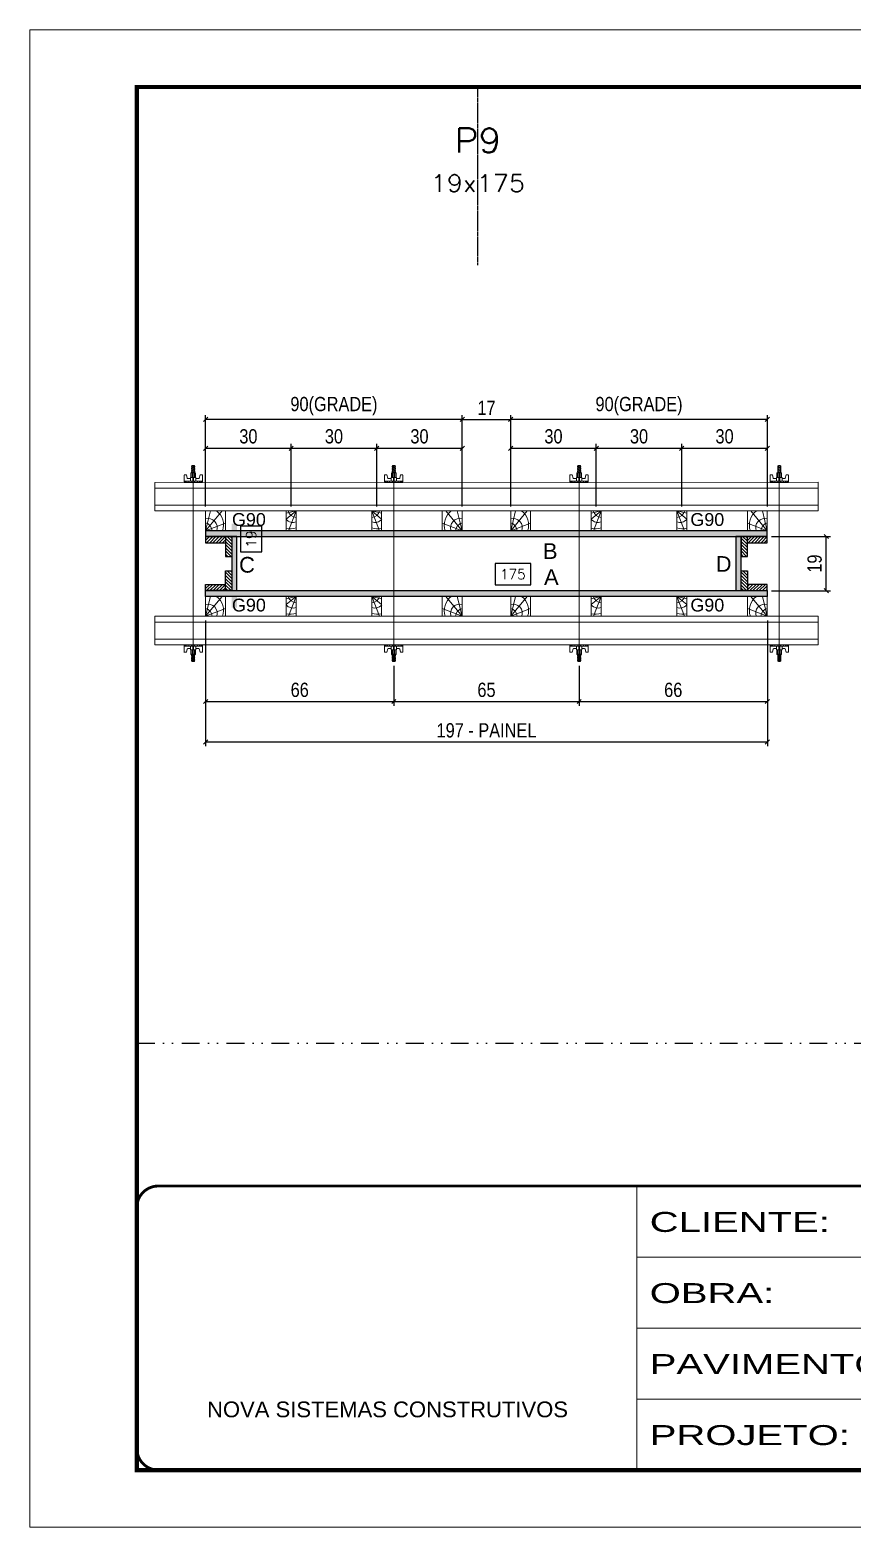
# Model space of a CAD drawing. Extents: x 14400 to 27878, y -21631 to 6985.
# Drawn here: x 19182 to 19759, y 3638 to 4688 of the extents above; entities that cross this region are included whole.
import ezdxf
from ezdxf.enums import TextEntityAlignment as Align

# ---------------------------------------------------------------- set-up
doc = ezdxf.new("R2010")
doc.units = 0
for name, pattern in [('CONTINUO', [0]), ('DASHED', [0.75, 0.5, -0.25]), ('DIVIDE2', [0.625, 0.25, -0.125, 0, -0.125, 0, -0.125]), ('HIDDEN', [0.375, 0.25, -0.125])]:
    doc.linetypes.add(name, pattern=pattern)
for name, color, linetype in [('CHAPA', 1, 'Continuous'), ('COTA', 241, 'Continuous'), ('MEIO_PONT', 93, 'Continuous'), ('Nível', 160, 'Continuous'), ('SARRAFO', 251, 'Continuous'), ('Texto de Titulo', 7, 'Continuous'), ('Texto Qtd Sarr', 242, 'Continuous'), ('TEXTO_GERAL', 7, 'Continuous')]:
    doc.layers.add(name, color=color, linetype=linetype)
for name, color, linetype, lineweight in [('Folhas', 255, 'Continuous', 9), ('Hachura', 251, 'Continuous', 9), ('Madeira', 126, 'Continuous', 18), ('Perfil Metálico', 224, 'Continuous', 18), ('SARRAFO DE PRESSAO', 251, 'DASHED', 9), ('Texto Seção', 7, 'Continuous', 15)]:
    doc.layers.add(name, color=color, linetype=linetype, lineweight=lineweight)
doc.styles.add('ARIAL', font='arial.ttf')
doc.styles.add('COTA TECNICA 2X', font='techl___.ttf', dxfattribs={"height": 10})
doc.styles.add('ROMANS', font='romans.shx')
doc.styles.add('SANSSERIF', font='sas_____.pfb')
doc.styles.add('Tecnologia', font='')
doc.styles.get('Tecnologia').set_extended_font_data('Forgotten Futurist')
doc.dimstyles.new('SECAO PILAR', dxfattribs={"dimtxt": 10, "dimasz": 3, "dimexe": 3, "dimexo": 3, "dimgap": 3, "dimtad": 1, "dimdec": 1, "dimlfac": 0.5, "dimzin": 12, "dimdsep": 46, "dimtxsty": 'COTA TECNICA 2X', "dimblk1": 'OBLIQUE', "dimblk2": 'OBLIQUE', "dimsah": 1, "dimcen": 0.9, "dimclrd": 256, "dimclre": 256, "dimclrt": 256, "dimadec": 1, "dimazin": 3, "dimtfac": 1, "dimtdec": 1, "dimtmove": 0, "dimatfit": 3, "dimfxl": 1, "dimtolj": 1, "dimtzin": 12, "dimarcsym": 0})
doc.dimstyles.new('SECÇÃO 2', dxfattribs={"dimtxt": 7, "dimasz": 6, "dimexe": 0.18, "dimexo": 2, "dimgap": -4, "dimtad": 3, "dimdec": 1, "dimlfac": 0.5, "dimzin": 12, "dimdsep": 46, "dimtxsty": 'ROMANS', "dimblk": 'ARCHTICK', "dimcen": 0.09, "dimse1": 1, "dimse2": 1, "dimsd1": 1, "dimsd2": 1, "dimclrd": 180, "dimclre": 5, "dimclrt": 1, "dimadec": 0, "dimazin": 3, "dimtfac": 1, "dimtdec": 1, "dimtofl": 0, "dimtmove": 0, "dimatfit": 3, "dimldrblk": 'ARCHTICK', "dimfxl": 1, "dimtolj": 1, "dimtzin": 0, "dimarcsym": 0})
pattern_1 = [(225, (10181.2273, -18597.0914), (1.12253202, -1.12253202), [])]

# ---------------------------------------------------------------- blocks, each defined once
blk = doc.blocks.new('9999999999')
at = {"color": 30, "linetype": 'CONTINUO'}
for p, q in [((98564.6, 34230.2), (98564.6, 34429.4)), ((98564.6, 34379.6), (99584, 34379.6)), ((98564.6, 34329.8), (99488, 34329.8)), ((98564.6, 34280), (99488, 34280))]:
    blk.add_line(p, q, dxfattribs=at)
at = {"color": 30, "linetype": 'CONTINUO', "const_width": 2}
blk.add_lwpolyline([(99584, 34230.2), (99584, 34414.4, 0.414214), (99569, 34429.4), (98229, 34429.4, 0.414214), (98214, 34414.4), (98214, 34245.2, 0.414214), (98229, 34230.2), (99584, 34230.2)], format="xyb", dxfattribs=at)
at = {"layer": 'Folhas'}
blk.add_lwpolyline([(98139, 34190.2), (99624, 34190.2), (99624, 35240.2), (98139, 35240.2)], close=True, dxfattribs=at)
at = {"layer": 'Folhas', "color": 30, "const_width": 3}
blk.add_lwpolyline([(98214, 34230.2), (99584, 34230.2), (99584, 35200.2), (98214, 35200.2)], close=True, dxfattribs=at)
at = {"color": 7, "linetype": 'Continuous', "ltscale": 5, "style": 'ARIAL'}
blk.add_text('NOVA SISTEMAS CONSTRUTIVOS', height=11.059, dxfattribs=at).set_placement((98263.2, 34267.2))
at = {"layer": 'Folhas', "color": 7, "style": 'Tecnologia', "width": 1.5}
for s, p in [('CLIENTE:', (98573.7, 34397.2)), ('OBRA:', (98573.7, 34347.3)), ('PAVIMENTO:', (98573.7, 34297.5)), ('PROJETO:', (98573.7, 34247.7))]:
    blk.add_text(s, height=14, dxfattribs=at).set_placement(p)
blk = doc.blocks.new('*D1046')
at = {"layer": 'COTA', "color": 180, "lineweight": -2, "transparency": 16777216}
for p, q in [((19344.6, 4339.5), (19329.6, 4339.5)), ((19329.6, 4339.5), (19329.6, 4321.5)), ((19344.6, 4321.5), (19344.6, 4339.5)), ((19329.6, 4321.5), (19344.6, 4321.5))]:
    blk.add_line(p, q, dxfattribs=at)
at = {"layer": 'Defpoints', "color": 0, "transparency": 16777216}
for p in [(19344.5, 4332.3), (19344.5, 4294.3), (19348.6, 4294.3)]:
    blk.add_point(p, dxfattribs=at)
at = {"layer": 'COTA', "color": 1, "transparency": 16777216, "insert": (19337.1, 4330.5), "char_height": 7, "attachment_point": 5, "rotation": 90, "style": 'ROMANS'}
blk.add_mtext('\\A1;19', dxfattribs=at)
blk = doc.blocks.new('_ArchTick')
at = {"color": 0, "linetype": 'ByBlock', "const_width": 0.15}
blk.add_lwpolyline([(-0.5, -0.5), (0.5, 0.5)], dxfattribs=at)
blk = doc.blocks.new('*D1047')
at = {"layer": 'COTA', "color": 180, "lineweight": -2, "transparency": 16777216}
for p, q in [((19533.2, 4313.3), (19508.2, 4313.3)), ((19508.2, 4313.3), (19508.2, 4298.3)), ((19533.2, 4298.3), (19533.2, 4313.3)), ((19508.2, 4298.3), (19533.2, 4298.3))]:
    blk.add_line(p, q, dxfattribs=at)
at = {"layer": 'Defpoints', "color": 0, "transparency": 16777216}
for p in [(19327.2, 4294.3), (19677.2, 4294.3), (19677.2, 4294.3)]:
    blk.add_point(p, dxfattribs=at)
at = {"layer": 'COTA', "color": 1, "transparency": 16777216, "insert": (19520.7, 4305.8), "char_height": 7, "attachment_point": 5, "style": 'ROMANS'}
blk.add_mtext('\\A1;175', dxfattribs=at)
blk = doc.blocks.new('_Oblique')
at = {"color": 0, "linetype": 'ByBlock', "lineweight": -2}
blk.add_line((-0.5, -0.5), (0.5, 0.5), dxfattribs=at)
blk = doc.blocks.new('*D1048')
at = {"layer": 'COTA', "lineweight": -2, "transparency": 16777216}
for p, q in [((19305.2, 4273.3), (19305.2, 4185.2)), ((19699.2, 4273.4), (19699.2, 4185.2)), ((19305.2, 4188.2), (19699.2, 4188.2))]:
    blk.add_line(p, q, dxfattribs=at)
at = {"layer": 'Defpoints', "color": 0, "transparency": 16777216}
for p in [(19305.2, 4276.3), (19699.2, 4276.4), (19699.2, 4188.2)]:
    blk.add_point(p, dxfattribs=at)
at = {"layer": 'COTA', "lineweight": -2, "transparency": 16777216, "xscale": 3, "yscale": 3, "zscale": 3, "rotation": 180}
blk.add_blockref('_Oblique', (19305.2, 4188.2), dxfattribs=at)
at = {"layer": 'COTA', "lineweight": -2, "transparency": 16777216, "xscale": 3, "yscale": 3, "zscale": 3}
blk.add_blockref('_Oblique', (19699.2, 4188.2), dxfattribs=at)
at = {"layer": 'COTA', "transparency": 16777216, "insert": (19502.2, 4196.3), "char_height": 10, "attachment_point": 5, "style": 'COTA TECNICA 2X'}
blk.add_mtext('\\A1;197 - PAINEL', dxfattribs=at)
blk = doc.blocks.new('*D1049')
at = {"layer": 'COTA', "lineweight": -2, "transparency": 16777216}
for p, q in [((19305.2, 4273.3), (19305.2, 4213.6)), ((19437.2, 4241.5), (19437.2, 4213.6)), ((19305.2, 4216.6), (19437.2, 4216.6))]:
    blk.add_line(p, q, dxfattribs=at)
at = {"layer": 'Defpoints', "color": 0, "transparency": 16777216}
for p in [(19305.2, 4276.3), (19437.2, 4244.5), (19437.2, 4216.6)]:
    blk.add_point(p, dxfattribs=at)
at = {"layer": 'COTA', "lineweight": -2, "transparency": 16777216, "xscale": 3, "yscale": 3, "zscale": 3, "rotation": 180}
blk.add_blockref('_Oblique', (19305.2, 4216.6), dxfattribs=at)
at = {"layer": 'COTA', "lineweight": -2, "transparency": 16777216, "xscale": 3, "yscale": 3, "zscale": 3}
blk.add_blockref('_Oblique', (19437.2, 4216.6), dxfattribs=at)
at = {"layer": 'COTA', "transparency": 16777216, "insert": (19371.2, 4224.7), "char_height": 10, "attachment_point": 5, "style": 'COTA TECNICA 2X'}
blk.add_mtext('\\A1;66', dxfattribs=at)
blk = doc.blocks.new('*D1050')
at = {"layer": 'COTA', "lineweight": -2, "transparency": 16777216}
for p, q in [((19699.2, 4273.3), (19699.2, 4213.6)), ((19567.2, 4241.5), (19567.2, 4213.6)), ((19567.2, 4216.6), (19699.2, 4216.6))]:
    blk.add_line(p, q, dxfattribs=at)
at = {"layer": 'Defpoints', "color": 0, "transparency": 16777216}
for p in [(19699.2, 4276.3), (19567.2, 4244.5), (19699.2, 4216.6)]:
    blk.add_point(p, dxfattribs=at)
at = {"layer": 'COTA', "lineweight": -2, "transparency": 16777216, "xscale": 3, "yscale": 3, "zscale": 3, "rotation": 180}
blk.add_blockref('_Oblique', (19567.2, 4216.6), dxfattribs=at)
at = {"layer": 'COTA', "lineweight": -2, "transparency": 16777216, "xscale": 3, "yscale": 3, "zscale": 3}
blk.add_blockref('_Oblique', (19699.2, 4216.6), dxfattribs=at)
at = {"layer": 'COTA', "transparency": 16777216, "insert": (19633.2, 4224.7), "char_height": 10, "attachment_point": 5, "style": 'COTA TECNICA 2X'}
blk.add_mtext('\\A1;66', dxfattribs=at)
blk = doc.blocks.new('C')
at = {"layer": 'Hachura', "color": 0}
for p, q in [((0, 3.22), (0, -3.22)), ((0.45, 3.22), (0, 3.22)), ((0.46, 3.16), (0, 3.16)), ((0.46, 3.05), (0, 3.05)), ((0.46, 2.88), (0, 2.88)), ((0, 2.75), (0, -1.16)), ((0.46, 2.65), (0, 2.65)), ((0.46, 2.23), (0, 2.23)), ((0.46, 1.51), (0, 1.51)), ((0.39, 0.49), (0.17, 0.49)), ((0.45, -3.23), (0.45, 3.22)), ((0.45, 3.22), (2.58, 3.22)), ((1.74, 0.97), (0.45, 0.97)), ((1.45, 0.1), (0.45, 0.1)), ((1.35, 1.94), (1.35, 0.96)), ((2.58, 2.39), (1.47, 2.09)), ((1.74, -0.97), (1.74, 0.97)), ((1.74, 0.97), (1.74, 0.84)), ((1.74, 0.97), (1.74, 0.84)), ((1.74, 0.84), (3.35, 0.84)), ((3.35, 0.45), (1.74, 0.45)), ((2.58, 3.22), (2.58, 2.39)), ((3.32, 0.84), (3.32, -0.84)), ((3.35, 0.84), (3.35, -0.84)), ((3.68, 0.45), (3.35, 0.45)), ((3.84, -0.52), (3.35, 0.45)), ((3.35, 0.06), (3.67, -0.57)), ((3.68, 0.45), (4.16, -0.52)), ((3.72, 0.5), (4.25, -0.57)), ((4.37, -0.55), (3.83, 0.53)), ((4.15, 0.45), (3.93, 0.45)), ((4.42, -0.52), (3.93, 0.45)), ((4.15, 0.45), (4.26, 0.45)), ((4.26, 0.45), (4.74, -0.52)), ((4.3, 0.5), (4.83, -0.57)), ((4.95, -0.55), (4.41, 0.53)), ((4.51, 0.45), (4.84, 0.45)), ((5, -0.52), (4.51, 0.45)), ((4.84, 0.45), (5.32, -0.52)), ((4.88, 0.5), (5.41, -0.57)), ((5.53, -0.55), (4.99, 0.53)), ((5.58, -0.52), (5.09, 0.45)), ((5.42, 0.45), (5.09, 0.45)), ((5.58, -0.52), (5.09, 0.45)), ((5.42, 0.45), (5.74, -0.19)), ((5.46, 0.5), (5.74, -0.07)), ((5.74, 0.19), (5.57, 0.53)), ((5.74, 0.32), (5.68, 0.45)), ((5.68, 0.45), (5.74, 0.45)), ((5.74, 0.45), (5.9, 0.29)), ((5.74, 0.45), (5.74, -0.52)), ((5.9, -0.36), (5.9, 0.29)), ((0.45, 0), (0, 0)), ((0.46, -1.52), (0, -1.52)), ((0.46, -2.23), (0, -2.23)), ((0.46, -2.65), (0, -2.65)), ((0.46, -2.88), (0, -2.88)), ((0.46, -3.05), (0, -3.05)), ((0.46, -3.16), (0, -3.16)), ((0, -3.22), (2.57, -3.22)), ((0.08, -0.48), (0.29, -0.48)), ((0.29, -0.48), (0.4, -0.48)), ((0.45, 0), (0.45, -0.97)), ((0.45, -0.16), (1.45, -0.16)), ((0.45, -0.65), (0.45, -0.32)), ((0.45, -3.23), (0.45, -0.65)), ((0.45, -0.97), (1.74, -0.97)), ((1.35, -1.94), (1.35, -0.97)), ((2.58, -2.39), (1.47, -2.1)), ((3.35, -0.32), (1.74, -0.32)), ((3.35, -0.84), (1.74, -0.84)), ((2.58, -3.23), (2.58, -2.39)), ((3.35, -0.07), (3.58, -0.52)), ((3.35, -0.52), (3.58, -0.52)), ((3.84, -0.52), (4.16, -0.52)), ((4.42, -0.52), (4.74, -0.52)), ((4.63, -0.52), (4.74, -0.52)), ((5, -0.52), (5.32, -0.52)), ((5.58, -0.52), (5.74, -0.52)), ((5.74, -0.52), (5.9, -0.36)), ((5.74, -0.52), (5.74, -0.52))]:
    blk.add_line(p, q, dxfattribs=at)
for centre, radius, start, end in [((1.52, 1.94), 0.161, 104.7436, 180), ((1.44, -0.03), 0.129, 272.695, 87.305), ((3.81, 0.39), 0.143, 25.5688, 154.4312), ((4.39, 0.39), 0.143, 25.5688, 154.4312), ((4.97, 0.39), 0.143, 25.5688, 154.4312), ((5.55, 0.39), 0.143, 25.5688, 154.4312), ((0.17, -0.37), 0.174, 221.744, 317.8592), ((1.52, -1.94), 0.161, 180, 255.2564), ((3.71, -0.4), 0.174, 222.1408, 318.256), ((4.29, -0.4), 0.174, 222.1408, 318.256), ((4.87, -0.4), 0.174, 222.1408, 318.256), ((5.45, -0.4), 0.174, 222.1408, 318.256), ((5.61, -0.4), 0.174, 317.8592, 318.256)]:
    blk.add_arc(centre, radius, start, end, dxfattribs=at)
blk = doc.blocks.new('*D1051')
at = {"layer": 'COTA', "lineweight": -2, "transparency": 16777216}
for p, q in [((19437.2, 4241.5), (19437.2, 4213.6)), ((19567.2, 4241.5), (19567.2, 4213.6)), ((19437.2, 4216.6), (19567.2, 4216.6))]:
    blk.add_line(p, q, dxfattribs=at)
at = {"layer": 'Defpoints', "color": 0, "transparency": 16777216}
for p in [(19437.2, 4244.5), (19567.2, 4244.5), (19567.2, 4216.6)]:
    blk.add_point(p, dxfattribs=at)
at = {"layer": 'COTA', "lineweight": -2, "transparency": 16777216, "xscale": 3, "yscale": 3, "zscale": 3, "rotation": 180}
blk.add_blockref('_Oblique', (19437.2, 4216.6), dxfattribs=at)
at = {"layer": 'COTA', "lineweight": -2, "transparency": 16777216, "xscale": 3, "yscale": 3, "zscale": 3}
blk.add_blockref('_Oblique', (19567.2, 4216.6), dxfattribs=at)
at = {"layer": 'COTA', "transparency": 16777216, "insert": (19502.2, 4224.7), "char_height": 10, "attachment_point": 5, "style": 'COTA TECNICA 2X'}
blk.add_mtext('\\A1;65', dxfattribs=at)
blk = doc.blocks.new('*D1052')
at = {"layer": 'COTA', "lineweight": -2, "transparency": 16777216}
for p, q in [((19519.2, 4353.3), (19519.2, 4397.2)), ((19519.2, 4394.2), (19579.2, 4394.2)), ((19579.2, 4353.3), (19579.2, 4397.2))]:
    blk.add_line(p, q, dxfattribs=at)
at = {"layer": 'Defpoints', "color": 0, "transparency": 16777216}
for p in [(19579.2, 4394.2), (19519.2, 4350.3), (19579.2, 4350.3)]:
    blk.add_point(p, dxfattribs=at)
at = {"layer": 'COTA', "lineweight": -2, "transparency": 16777216, "xscale": 3, "yscale": 3, "zscale": 3, "rotation": 180}
blk.add_blockref('_Oblique', (19519.2, 4394.2), dxfattribs=at)
at = {"layer": 'COTA', "lineweight": -2, "transparency": 16777216, "xscale": 3, "yscale": 3, "zscale": 3}
blk.add_blockref('_Oblique', (19579.2, 4394.2), dxfattribs=at)
at = {"layer": 'COTA', "transparency": 16777216, "insert": (19549.2, 4402.5), "char_height": 10, "attachment_point": 5, "style": 'COTA TECNICA 2X'}
blk.add_mtext('\\A1;30', dxfattribs=at)
blk = doc.blocks.new('*D1053')
at = {"layer": 'COTA', "lineweight": -2, "transparency": 16777216}
for p, q in [((19579.2, 4353.3), (19579.2, 4397.2)), ((19579.2, 4394.2), (19639.2, 4394.2)), ((19639.2, 4353.3), (19639.2, 4397.2))]:
    blk.add_line(p, q, dxfattribs=at)
at = {"layer": 'Defpoints', "color": 0, "transparency": 16777216}
for p in [(19639.2, 4394.2), (19579.2, 4350.3), (19639.2, 4350.3)]:
    blk.add_point(p, dxfattribs=at)
at = {"layer": 'COTA', "lineweight": -2, "transparency": 16777216, "xscale": 3, "yscale": 3, "zscale": 3, "rotation": 180}
blk.add_blockref('_Oblique', (19579.2, 4394.2), dxfattribs=at)
at = {"layer": 'COTA', "lineweight": -2, "transparency": 16777216, "xscale": 3, "yscale": 3, "zscale": 3}
blk.add_blockref('_Oblique', (19639.2, 4394.2), dxfattribs=at)
at = {"layer": 'COTA', "transparency": 16777216, "insert": (19609.2, 4402.5), "char_height": 10, "attachment_point": 5, "style": 'COTA TECNICA 2X'}
blk.add_mtext('\\A1;30', dxfattribs=at)
blk = doc.blocks.new('*D1054')
at = {"layer": 'COTA', "lineweight": -2, "transparency": 16777216}
for p, q in [((19639.2, 4353.3), (19639.2, 4397.2)), ((19639.2, 4394.2), (19699.2, 4394.2)), ((19699.2, 4353.3), (19699.2, 4397.2))]:
    blk.add_line(p, q, dxfattribs=at)
at = {"layer": 'Defpoints', "color": 0, "transparency": 16777216}
for p in [(19699.2, 4394.2), (19639.2, 4350.3), (19699.2, 4350.3)]:
    blk.add_point(p, dxfattribs=at)
at = {"layer": 'COTA', "lineweight": -2, "transparency": 16777216, "xscale": 3, "yscale": 3, "zscale": 3, "rotation": 180}
blk.add_blockref('_Oblique', (19639.2, 4394.2), dxfattribs=at)
at = {"layer": 'COTA', "lineweight": -2, "transparency": 16777216, "xscale": 3, "yscale": 3, "zscale": 3}
blk.add_blockref('_Oblique', (19699.2, 4394.2), dxfattribs=at)
at = {"layer": 'COTA', "transparency": 16777216, "insert": (19669.2, 4402.5), "char_height": 10, "attachment_point": 5, "style": 'COTA TECNICA 2X'}
blk.add_mtext('\\A1;30', dxfattribs=at)
blk = doc.blocks.new('*D1055')
at = {"layer": 'COTA', "lineweight": -2, "transparency": 16777216}
for p, q in [((19519.2, 4353.3), (19519.2, 4417.4)), ((19699.2, 4414.4), (19519.2, 4414.4)), ((19699.2, 4353.3), (19699.2, 4417.4))]:
    blk.add_line(p, q, dxfattribs=at)
at = {"layer": 'Defpoints', "color": 0, "transparency": 16777216}
for p in [(19519.2, 4414.4), (19519.2, 4350.3), (19699.2, 4350.3)]:
    blk.add_point(p, dxfattribs=at)
at = {"layer": 'COTA', "lineweight": -2, "transparency": 16777216, "xscale": 3, "yscale": 3, "zscale": 3, "rotation": 180}
blk.add_blockref('_Oblique', (19519.2, 4414.4), dxfattribs=at)
at = {"layer": 'COTA', "lineweight": -2, "transparency": 16777216, "xscale": 3, "yscale": 3, "zscale": 3}
blk.add_blockref('_Oblique', (19699.2, 4414.4), dxfattribs=at)
at = {"layer": 'COTA', "transparency": 16777216, "insert": (19609.2, 4423.7), "char_height": 10, "attachment_point": 5, "style": 'COTA TECNICA 2X'}
blk.add_mtext('\\A1;90(GRADE)', dxfattribs=at)
blk = doc.blocks.new('*D1056')
at = {"layer": 'COTA', "lineweight": -2, "transparency": 16777216}
for p, q in [((19702.2, 4332.3), (19743.5, 4332.3)), ((19740.5, 4294.3), (19740.5, 4332.3)), ((19702.2, 4294.3), (19743.5, 4294.3))]:
    blk.add_line(p, q, dxfattribs=at)
at = {"layer": 'Defpoints', "color": 0, "transparency": 16777216}
for p in [(19699.2, 4332.3), (19740.5, 4332.3), (19699.2, 4294.3)]:
    blk.add_point(p, dxfattribs=at)
at = {"layer": 'COTA', "lineweight": -2, "transparency": 16777216, "xscale": 3, "yscale": 3, "zscale": 3}
for p, rotation in [((19740.5, 4332.3), 90), ((19740.5, 4294.3), 270)]:
    blk.add_blockref('_Oblique', p, dxfattribs=dict(at, rotation=rotation))
at = {"layer": 'COTA', "transparency": 16777216, "insert": (19732.4, 4313.3), "char_height": 10, "attachment_point": 5, "rotation": 90, "style": 'COTA TECNICA 2X'}
blk.add_mtext('\\A1;19', dxfattribs=at)
blk = doc.blocks.new('PONTALETE')
at = {"layer": 'Madeira'}
for q in [(2.71, 7), (7, 5.76), (7, 1.74)]:
    blk.add_line((0, 0), q, dxfattribs=at)
blk.add_lwpolyline([(0, 0), (7, 0), (7, 7), (0, 7)], close=True, dxfattribs=at)
for centre, radius, start, end in [((2.04, 0.06), 6.23, 37.2818, 109.0913), ((1.09, 0.9), 3.19, 343.603, 109.9847), ((-0.21, -0.78), 3.09, 14.6322, 86.0383)]:
    blk.add_arc(centre, radius, start, end, dxfattribs=at)
blk = doc.blocks.new('MEIO PONTALETE')
at = {"layer": 'Madeira'}
for q in [(2.71, 7), (3.5, 2.88), (3.5, 0.87)]:
    blk.add_line((0, 0), q, dxfattribs=at)
blk.add_lwpolyline([(0, 0), (3.5, 0), (3.5, 7), (0, 7)], close=True, dxfattribs=at)
for centre, radius, start, end in [((2.04, 0.06), 6.23, 76.4499, 109.0913), ((1.09, 0.9), 3.19, 40.9063, 109.9847), ((-0.21, -0.78), 3.09, 14.6322, 86.0383)]:
    blk.add_arc(centre, radius, start, end, dxfattribs=at)
blk = doc.blocks.new('*D1057')
at = {"layer": 'COTA', "lineweight": -2, "transparency": 16777216}
for p, q in [((19305.2, 4353.3), (19305.2, 4397.2)), ((19305.2, 4394.2), (19365.2, 4394.2)), ((19365.2, 4353.3), (19365.2, 4397.2))]:
    blk.add_line(p, q, dxfattribs=at)
at = {"layer": 'Defpoints', "color": 0, "transparency": 16777216}
for p in [(19365.2, 4394.2), (19305.2, 4350.3), (19365.2, 4350.3)]:
    blk.add_point(p, dxfattribs=at)
at = {"layer": 'COTA', "lineweight": -2, "transparency": 16777216, "xscale": 3, "yscale": 3, "zscale": 3, "rotation": 180}
blk.add_blockref('_Oblique', (19305.2, 4394.2), dxfattribs=at)
at = {"layer": 'COTA', "lineweight": -2, "transparency": 16777216, "xscale": 3, "yscale": 3, "zscale": 3}
blk.add_blockref('_Oblique', (19365.2, 4394.2), dxfattribs=at)
at = {"layer": 'COTA', "transparency": 16777216, "insert": (19335.2, 4402.5), "char_height": 10, "attachment_point": 5, "style": 'COTA TECNICA 2X'}
blk.add_mtext('\\A1;30', dxfattribs=at)
blk = doc.blocks.new('*D1058')
at = {"layer": 'COTA', "lineweight": -2, "transparency": 16777216}
for p, q in [((19365.2, 4353.3), (19365.2, 4397.2)), ((19365.2, 4394.2), (19425.2, 4394.2)), ((19425.2, 4353.3), (19425.2, 4397.2))]:
    blk.add_line(p, q, dxfattribs=at)
at = {"layer": 'Defpoints', "color": 0, "transparency": 16777216}
for p in [(19425.2, 4394.2), (19365.2, 4350.3), (19425.2, 4350.3)]:
    blk.add_point(p, dxfattribs=at)
at = {"layer": 'COTA', "lineweight": -2, "transparency": 16777216, "xscale": 3, "yscale": 3, "zscale": 3, "rotation": 180}
blk.add_blockref('_Oblique', (19365.2, 4394.2), dxfattribs=at)
at = {"layer": 'COTA', "lineweight": -2, "transparency": 16777216, "xscale": 3, "yscale": 3, "zscale": 3}
blk.add_blockref('_Oblique', (19425.2, 4394.2), dxfattribs=at)
at = {"layer": 'COTA', "transparency": 16777216, "insert": (19395.2, 4402.5), "char_height": 10, "attachment_point": 5, "style": 'COTA TECNICA 2X'}
blk.add_mtext('\\A1;30', dxfattribs=at)
blk = doc.blocks.new('*D1059')
at = {"layer": 'COTA', "lineweight": -2, "transparency": 16777216}
for p, q in [((19425.2, 4353.3), (19425.2, 4397.2)), ((19425.2, 4394.2), (19485.2, 4394.2)), ((19485.2, 4353.3), (19485.2, 4397.2))]:
    blk.add_line(p, q, dxfattribs=at)
at = {"layer": 'Defpoints', "color": 0, "transparency": 16777216}
for p in [(19485.2, 4394.2), (19425.2, 4350.3), (19485.2, 4350.3)]:
    blk.add_point(p, dxfattribs=at)
at = {"layer": 'COTA', "lineweight": -2, "transparency": 16777216, "xscale": 3, "yscale": 3, "zscale": 3, "rotation": 180}
blk.add_blockref('_Oblique', (19425.2, 4394.2), dxfattribs=at)
at = {"layer": 'COTA', "lineweight": -2, "transparency": 16777216, "xscale": 3, "yscale": 3, "zscale": 3}
blk.add_blockref('_Oblique', (19485.2, 4394.2), dxfattribs=at)
at = {"layer": 'COTA', "transparency": 16777216, "insert": (19455.2, 4402.5), "char_height": 10, "attachment_point": 5, "style": 'COTA TECNICA 2X'}
blk.add_mtext('\\A1;30', dxfattribs=at)
blk = doc.blocks.new('*D1060')
at = {"layer": 'COTA', "lineweight": -2, "transparency": 16777216}
for p, q in [((19305.2, 4353.3), (19305.2, 4417.4)), ((19485.2, 4414.4), (19305.2, 4414.4)), ((19485.2, 4353.3), (19485.2, 4417.4))]:
    blk.add_line(p, q, dxfattribs=at)
at = {"layer": 'Defpoints', "color": 0, "transparency": 16777216}
for p in [(19305.2, 4414.4), (19305.2, 4350.3), (19485.2, 4350.3)]:
    blk.add_point(p, dxfattribs=at)
at = {"layer": 'COTA', "lineweight": -2, "transparency": 16777216, "xscale": 3, "yscale": 3, "zscale": 3, "rotation": 180}
blk.add_blockref('_Oblique', (19305.2, 4414.4), dxfattribs=at)
at = {"layer": 'COTA', "lineweight": -2, "transparency": 16777216, "xscale": 3, "yscale": 3, "zscale": 3}
blk.add_blockref('_Oblique', (19485.2, 4414.4), dxfattribs=at)
at = {"layer": 'COTA', "transparency": 16777216, "insert": (19395.2, 4423.7), "char_height": 10, "attachment_point": 5, "style": 'COTA TECNICA 2X'}
blk.add_mtext('\\A1;90(GRADE)', dxfattribs=at)
blk = doc.blocks.new('*D1061')
at = {"layer": 'COTA', "lineweight": -2, "transparency": 16777216}
for p, q in [((19485.2, 4353.3), (19485.2, 4417.4)), ((19485.2, 4414.4), (19519.2, 4414.4)), ((19519.2, 4353.3), (19519.2, 4417.4))]:
    blk.add_line(p, q, dxfattribs=at)
at = {"layer": 'Defpoints', "color": 0, "transparency": 16777216}
for p in [(19519.2, 4414.4), (19485.2, 4350.3), (19519.2, 4350.3)]:
    blk.add_point(p, dxfattribs=at)
at = {"layer": 'COTA', "lineweight": -2, "transparency": 16777216, "xscale": 3, "yscale": 3, "zscale": 3, "rotation": 180}
blk.add_blockref('_Oblique', (19485.2, 4414.4), dxfattribs=at)
at = {"layer": 'COTA', "lineweight": -2, "transparency": 16777216, "xscale": 3, "yscale": 3, "zscale": 3}
blk.add_blockref('_Oblique', (19519.2, 4414.4), dxfattribs=at)
at = {"layer": 'COTA', "transparency": 16777216, "insert": (19502.2, 4422.5), "char_height": 10, "attachment_point": 5, "style": 'COTA TECNICA 2X'}
blk.add_mtext('\\A1;17', dxfattribs=at)
blk = doc.blocks.new('titulo1')
at = {"layer": 'Defpoints', "color": 252, "linetype": 'HIDDEN', "ltscale": 2}
blk.add_line((0, 0), (0, 125), dxfattribs=at)
at = {"layer": 'Defpoints', "style": 'ROMANS', "oblique": 15}
blk.add_attdef('FOLHA', text='', height=10, dxfattribs=at).set_placement((0, 15.6), align=Align.MIDDLE_CENTER)
at = {"layer": 'Texto Qtd Sarr', "color": 3, "style": 'ROMANS', "oblique": 15}
for tag, height, p in [('TITULO', 17, (0, 71.4)), ('SEÇÃO', 12, (0, 41.5))]:
    blk.add_attdef(tag, text='', height=height, dxfattribs=at).set_placement(p, align=Align.MIDDLE_CENTER)

msp = doc.modelspace()

# ---------------------------------------------------------------- hatches: boundary and pattern name
at = {"layer": 'Hachura'}
h = msp.add_hatch(color=256, dxfattribs=at)
h.dxf.hatch_style = 1
h.paths.add_polyline_path([(19323.579, 4282.317), (19327.179, 4282.317), (19327.179, 4341.317), (19323.579, 4341.317)])
h = msp.add_hatch(color=256, dxfattribs=at)
h.dxf.hatch_style = 1
h.paths.add_polyline_path([(19699.179, 4332.317), (19699.179, 4336.317), (19305.179, 4336.317), (19305.179, 4332.317)])
h = msp.add_hatch(dxfattribs=at)
h.set_pattern_fill('ANSI31', color=256, scale=0.5, angle=180, style=0)
h.set_pattern_definition(pattern_1)
h.paths.add_polyline_path([(19319.179, 4332.317), (19319.179, 4327.917), (19305.179, 4327.917), (19305.179, 4332.317)])
h = msp.add_hatch(dxfattribs=at)
h.set_pattern_fill('ANSI31', color=256, scale=0.5, angle=270, style=0)
h.set_pattern_definition([(315, (42214.9873, -5170.635), (1.12253202, 1.12253202), [])])
h.paths.add_polyline_path([(19323.579, 4318.317), (19319.179, 4318.317), (19319.179, 4332.317), (19323.579, 4332.317)])
h = msp.add_hatch(color=256, dxfattribs=at)
h.dxf.hatch_style = 1
h.paths.add_polyline_path([(19677.179, 4294.317), (19680.779, 4294.317), (19680.779, 4332.317), (19677.179, 4332.317)])
h = msp.add_hatch(dxfattribs=at)
h.set_pattern_fill('ANSI31', color=256, scale=0.5, angle=270, style=0)
h.set_pattern_definition([(315, (42576.5873, -5170.635), (1.12253202, 1.12253202), [])])
h.paths.add_polyline_path([(19685.179, 4318.317), (19680.779, 4318.317), (19680.779, 4332.317), (19685.179, 4332.317)])
h = msp.add_hatch(dxfattribs=at)
h.set_pattern_fill('ANSI31', color=256, scale=0.5, angle=180, style=0)
h.set_pattern_definition([(225, (10561.2273, -18597.0914), (1.12253202, -1.12253202), [])])
h.paths.add_polyline_path([(19699.179, 4332.317), (19699.179, 4327.917), (19685.179, 4327.917), (19685.179, 4332.317)])
h = msp.add_hatch(dxfattribs=at)
h.set_pattern_fill('ANSI31', color=256, scale=0.5, angle=270, style=0)
h.set_pattern_definition([(315, (42214.9873, -5158.635), (1.12253202, 1.12253202), [])])
h.paths.add_polyline_path([(19323.579, 4308.317), (19319.179, 4308.317), (19319.179, 4294.317), (19323.579, 4294.317)])
h = msp.add_hatch(dxfattribs=at)
h.set_pattern_fill('ANSI31', color=256, scale=0.5, angle=270, style=0)
h.set_pattern_definition([(315, (42576.5873, -5158.635), (1.12253202, 1.12253202), [])])
h.paths.add_polyline_path([(19685.179, 4308.317), (19680.779, 4308.317), (19680.779, 4294.317), (19685.179, 4294.317)])
h = msp.add_hatch(dxfattribs=at)
h.set_pattern_fill('ANSI31', color=256, scale=0.5, angle=180, style=0)
h.set_pattern_definition(pattern_1)
h.paths.add_polyline_path([(19319.179, 4294.317), (19319.179, 4298.717), (19305.179, 4298.717), (19305.179, 4294.317)])
h = msp.add_hatch(dxfattribs=at)
h.set_pattern_fill('ANSI31', color=256, scale=0.5, angle=180, style=0)
h.set_pattern_definition([(225, (10196.2273, -18597.0914), (1.12253202, -1.12253202), [])])
h.paths.add_polyline_path([(19685.179, 4294.317), (19685.179, 4298.717), (19699.179, 4298.717), (19699.179, 4294.317)])
h = msp.add_hatch(color=256, dxfattribs=at)
h.dxf.hatch_style = 1
h.paths.add_polyline_path([(19699.179, 4294.317), (19699.179, 4290.317), (19305.179, 4290.317), (19305.179, 4294.317)])

# ---------------------------------------------------------------- linework, layer by layer
at = {"layer": 'CHAPA'}
for points in [[(19699.179, 4332.317), (19699.179, 4336.317), (19305.179, 4336.317), (19305.179, 4332.317)], [(19677.179, 4294.317), (19680.779, 4294.317), (19680.779, 4332.317), (19677.179, 4332.317)], [(19699.179, 4294.317), (19699.179, 4290.317), (19305.179, 4290.317), (19305.179, 4294.317)]]:
    msp.add_lwpolyline(points, close=True, dxfattribs=at)
msp.add_lwpolyline([(19323.579, 4294.317), (19327.179, 4294.317), (19327.179, 4332.317), (19323.579, 4332.317), (19323.579, 4294.317)], dxfattribs=at)
at = {"layer": 'Hachura'}
for p, q in [((19296.49, 4245.546), (19296.49, 4377.287)), ((19437.179, 4245.546), (19437.18, 4377.287)), ((19567.179, 4245.546), (19567.18, 4377.287)), ((19707.568, 4245.546), (19707.568, 4377.287))]:
    msp.add_line(p, q, dxfattribs=at)
at = {"layer": 'Madeira'}
for points in [[(19305.179, 4336.317), (19305.179, 4350.317), (19485.179, 4350.317), (19485.179, 4336.317)], [(19519.179, 4336.317), (19519.179, 4350.317), (19699.179, 4350.317), (19699.179, 4336.317)], [(19305.179, 4276.317), (19305.179, 4290.317), (19485.179, 4290.317), (19485.179, 4276.317)], [(19519.179, 4276.317), (19519.179, 4290.317), (19699.179, 4290.317), (19699.179, 4276.317)]]:
    msp.add_lwpolyline(points, close=True, dxfattribs=at)
at = {"layer": 'Nível', "color": 4, "linetype": 'DIVIDE2', "ltscale": 50}
msp.add_line((19256.967, 3976.86), (20626.967, 3976.86), dxfattribs=at)
at = {"layer": 'Perfil Metálico'}
for p, q in [((19734.897, 4366.257), (19269.461, 4366.257)), ((19734.897, 4354.257), (19269.461, 4354.257)), ((19734.897, 4272.316), (19269.461, 4272.316)), ((19734.897, 4260.316), (19269.461, 4260.316))]:
    msp.add_line(p, q, dxfattribs=at)
for points in [[(19734.897, 4350.318), (19734.897, 4370.318), (19269.461, 4370.257), (19269.461, 4350.257)], [(19269.461, 4276.316), (19269.461, 4256.316), (19734.897, 4256.377), (19734.897, 4276.377)]]:
    msp.add_lwpolyline(points, close=True, dxfattribs=at)
at = {"layer": 'SARRAFO'}
for points in [[(19319.179, 4332.317), (19305.179, 4332.317), (19305.179, 4327.917), (19319.179, 4327.917)], [(19323.579, 4332.317), (19319.179, 4332.317), (19319.179, 4318.317), (19323.579, 4318.317)], [(19685.179, 4327.917), (19699.179, 4327.917), (19699.179, 4332.317), (19685.179, 4332.317)], [(19323.579, 4294.317), (19319.179, 4294.317), (19319.179, 4308.317), (19323.579, 4308.317)], [(19319.179, 4294.317), (19305.179, 4294.317), (19305.179, 4298.717), (19319.179, 4298.717)], [(19685.179, 4294.317), (19699.179, 4294.317), (19699.179, 4298.717), (19685.179, 4298.717)]]:
    msp.add_lwpolyline(points, dxfattribs=at)
for points in [[(19680.779, 4332.317), (19680.779, 4318.317), (19685.179, 4318.317), (19685.179, 4332.317)], [(19680.779, 4294.317), (19680.779, 4308.317), (19685.179, 4308.317), (19685.179, 4294.317)]]:
    msp.add_lwpolyline(points, close=True, dxfattribs=at)

# ---------------------------------------------------------------- block references
at = {"layer": 'Hachura', "linetype": 'Continuous', "yscale": 2, "zscale": 2}
for p, xscale, rotation in [((19296.499, 4370.287), -2, 270), ((19437.17, 4370.287), 2, 90.00000000000001), ((19567.17, 4370.287), 2, 90.00000000000001), ((19707.559, 4370.287), 2, 90.00000000000001), ((19296.49, 4256.346), 2, 270), ((19437.179, 4256.346), -2, 90), ((19567.179, 4256.346), -2, 90), ((19707.567, 4256.346), -2, 90)]:
    msp.add_blockref('C', p, dxfattribs=dict(at, xscale=xscale, rotation=rotation))
at = {"layer": 'MEIO_PONT'}
for name, p, xscale, yscale, zscale, rotation in [('PONTALETE', (19305.179, 4336.317), -2, 2, 2, 270), ('MEIO PONTALETE', (19368.679, 4350.317), 1.999999997962732, 1.999999997962732, 1.999999997962732, 180), ('MEIO PONTALETE', (19421.679, 4350.317), -1.999999997962732, 1.999999997962732, 1.999999997962732, 180), ('PONTALETE', (19485.179, 4336.317), 2, 2, 2, 89.99999999999997), ('PONTALETE', (19519.179, 4336.317), -2, 2, 2, 270), ('MEIO PONTALETE', (19582.679, 4350.317), 1.999999997962732, 1.999999997962732, 1.999999997962732, 180), ('MEIO PONTALETE', (19635.679, 4350.317), -1.999999997962732, 1.999999997962732, 1.999999997962732, 180), ('PONTALETE', (19699.179, 4336.317), 2, 2, 2, 89.99999999999997), ('PONTALETE', (19305.179, 4276.317), -2, 2, 2, 270), ('MEIO PONTALETE', (19368.679, 4290.317), 1.999999997962732, 1.999999997962732, 1.999999997962732, 180), ('MEIO PONTALETE', (19421.679, 4290.317), -1.999999997962732, 1.999999997962732, 1.999999997962732, 180), ('PONTALETE', (19485.179, 4276.317), 2, 2, 2, 89.99999999999997), ('PONTALETE', (19519.179, 4276.317), -2, 2, 2, 270), ('MEIO PONTALETE', (19582.679, 4290.317), 1.999999997962732, 1.999999997962732, 1.999999997962732, 180), ('MEIO PONTALETE', (19635.679, 4290.317), -1.999999997962732, 1.999999997962732, 1.999999997962732, 180), ('PONTALETE', (19699.179, 4276.317), 2, 2, 2, 89.99999999999997)]:
    msp.add_blockref(name, p, dxfattribs=dict(at, xscale=xscale, yscale=yscale, zscale=zscale, rotation=rotation))
at = {"layer": 'SARRAFO DE PRESSAO', "color": 6, "linetype": 'ByBlock'}
msp.add_blockref('9999999999', (-78957.011, -30552.628), dxfattribs=at)
at = {"layer": 'Texto Seção'}
ref = msp.add_blockref('titulo1', (19496.179, 4522.577), dxfattribs=at)
ref.add_attrib('TITULO', 'P9', dxfattribs={"layer": 'Texto de Titulo', "color": 7, "height": 17, "style": 'ROMANS', "width": 1.1}).set_placement((19496.179, 4610.077), align=Align.MIDDLE_CENTER)
ref.add_attrib('SEÇÃO', '19x175', dxfattribs={"layer": 'Texto de Titulo', "color": 7, "height": 12, "style": 'ROMANS', "width": 1.1}).set_placement((19496.179, 4580.077), align=Align.MIDDLE_CENTER)

# ---------------------------------------------------------------- texts
at = {"layer": 'TEXTO_GERAL', "color": 0, "linetype": 'Continuous', "style": 'SANSSERIF'}
for p in [(19323.679, 4344.211), (19645.216, 4344.211), (19323.679, 4284.211), (19645.216, 4284.211)]:
    msp.add_text('G90', height=9, dxfattribs=at).set_placement(p, align=Align.MIDDLE_LEFT)
at = {"layer": 'TEXTO_GERAL', "style": 'ARIAL'}
for s, p in [('B', (19546.942, 4322.066)), ('C', (19334.196, 4312.461)), ('D', (19668.539, 4313.04)), ('A', (19547.689, 4303.836))]:
    msp.add_text(s, height=11, dxfattribs=at).set_placement(p, align=Align.MIDDLE_CENTER)

# ---------------------------------------------------------------- dimensions: what is measured, and where the dimension line sits
at = {"layer": 'COTA'}
for base, p1, p2, text, picture, middle in [((19305.158, 4414.439), (19485.155, 4350.313), (19305.158, 4350.317), '<>(GRADE)', '*D1060', (19395.157, 4423.66)), ((19519.179, 4414.439), (19699.176, 4350.313), (19519.179, 4350.317), '<>(GRADE)', '*D1055', (19609.178, 4423.66)), ((19699.179, 4188.156), (19305.179, 4276.326), (19699.179, 4276.366), '<> - PAINEL', '*D1048', (19502.179, 4196.258))]:
    dim = msp.add_linear_dim(base=base, p1=p1, p2=p2, text=text, dimstyle='SECAO PILAR', dxfattribs=at)
    dim.commit()
    dim.dimension.update_dxf_attribs({"geometry": picture, "text_midpoint": middle})
for base, p1, p2, picture, middle in [((19519.179, 4414.438), (19485.179, 4350.285), (19519.179, 4350.285), '*D1061', (19502.179, 4422.511)), ((19365.158, 4394.244), (19305.158, 4350.317), (19365.158, 4350.317), '*D1057', (19335.158, 4402.463)), ((19425.158, 4394.244), (19365.158, 4350.317), (19425.158, 4350.317), '*D1058', (19395.158, 4402.463)), ((19485.158, 4394.244), (19425.158, 4350.317), (19485.158, 4350.313), '*D1059', (19455.158, 4402.463)), ((19579.179, 4394.244), (19519.179, 4350.317), (19579.179, 4350.317), '*D1052', (19549.179, 4402.463)), ((19639.179, 4394.244), (19579.179, 4350.317), (19639.179, 4350.317), '*D1053', (19609.179, 4402.463)), ((19699.179, 4394.244), (19639.179, 4350.317), (19699.179, 4350.313), '*D1054', (19669.179, 4402.463)), ((19437.247, 4216.579), (19305.179, 4276.317), (19437.247, 4244.546), '*D1049', (19371.213, 4224.682)), ((19699.179, 4216.579), (19567.247, 4244.546), (19699.179, 4276.317), '*D1050', (19633.213, 4224.682)), ((19567.247, 4216.579), (19437.247, 4244.546), (19567.247, 4244.546), '*D1051', (19502.247, 4224.689))]:
    dim = msp.add_linear_dim(base=base, p1=p1, p2=p2, dimstyle='SECAO PILAR', dxfattribs=at)
    dim.commit()
    dim.dimension.update_dxf_attribs({"geometry": picture, "text_midpoint": middle})
dim = msp.add_linear_dim(base=(19348.594, 4294.317), p1=(19344.499, 4332.317), p2=(19344.499, 4294.317), angle=270, dimstyle='SECÇÃO 2', dxfattribs=at)
dim.commit()
dim.dimension.update_dxf_attribs({"geometry": '*D1046', "text_midpoint": (19348.594, 4330.522), "dimtype": 160})
dim = msp.add_linear_dim(base=(19740.48, 4332.317), p1=(19699.179, 4294.317), p2=(19699.182, 4332.317), angle=90, dimstyle='SECAO PILAR', dxfattribs=at)
dim.commit()
dim.dimension.update_dxf_attribs({"geometry": '*D1056', "text_midpoint": (19732.392, 4313.317)})
dim = msp.add_linear_dim(base=(19677.179, 4294.317), p1=(19327.179, 4294.317), p2=(19677.179, 4294.317), dimstyle='SECÇÃO 2', dxfattribs=at)
dim.commit()
dim.dimension.update_dxf_attribs({"geometry": '*D1047', "text_midpoint": (19520.735, 4294.317), "dimtype": 160})

doc.saveas('drawing.dxf')
